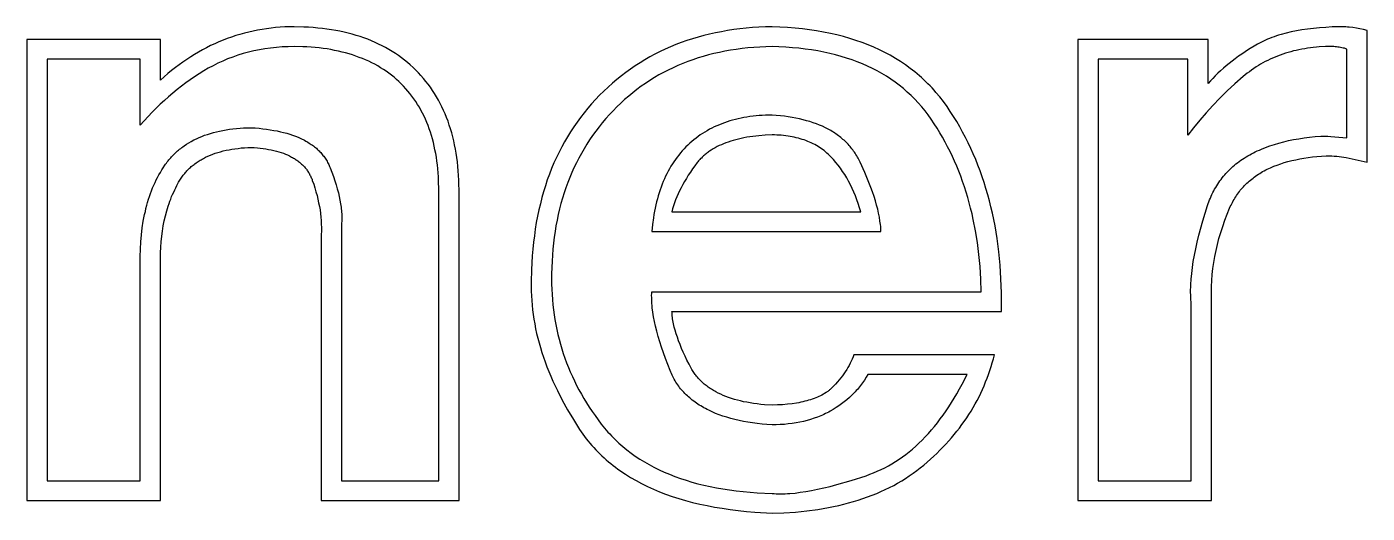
# Model space of a CAD drawing. Header units: millimetres. Extents: x -51 to 834, y -63 to 513.
# Drawn here: x 501.3 to 606.9, y -31.5 to 6.8 of the extents above; entities that cross this region are included whole.
import ezdxf

# ---------------------------------------------------------------- set-up
doc = ezdxf.new("R2010")
doc.units = ezdxf.units.MM
doc.header["$MEASUREMENT"] = 0
doc.layers.add('DEFAULT', color=7, linetype='Continuous')

msp = doc.modelspace()

# ---------------------------------------------------------------- linework, layer by layer
at = {"layer": 'DEFAULT'}
for points in [[(501.31, -30.49), (511.85, -30.49), (511.85, -11.87), (511.85, -10.97), (511.87, -10.53), (511.9, -10.1), (511.94, -9.67), (511.99, -9.26), (512.06, -8.85), (512.14, -8.45), (512.23, -8.05), (512.34, -7.67), (512.39, -7.48), (512.45, -7.29), (512.52, -7.1), (512.58, -6.92), (512.65, -6.74), (512.72, -6.55), (512.8, -6.38), (512.88, -6.2), (512.96, -6.02), (513.04, -5.85), (513.13, -5.68), (513.22, -5.51), (513.27, -5.42), (513.31, -5.34), (513.36, -5.26), (513.41, -5.18), (513.47, -5.1), (513.52, -5.02), (513.57, -4.95), (513.63, -4.87), (513.69, -4.8), (513.75, -4.73), (513.81, -4.66), (513.87, -4.59), (513.93, -4.52), (514, -4.45), (514.06, -4.38), (514.13, -4.32), (514.2, -4.26), (514.27, -4.19), (514.34, -4.13), (514.41, -4.07), (514.49, -4.01), (514.56, -3.96), (514.64, -3.9), (514.72, -3.84), (514.8, -3.79), (514.88, -3.74), (514.96, -3.69), (515.05, -3.64), (515.13, -3.59), (515.22, -3.54), (515.31, -3.5), (515.4, -3.45), (515.58, -3.36), (515.77, -3.28), (515.96, -3.21), (516.16, -3.14), (516.37, -3.07), (516.58, -3.01), (516.79, -2.95), (517.01, -2.9), (517.24, -2.86), (517.47, -2.82), (517.71, -2.78), (517.95, -2.75), (518.2, -2.72), (518.46, -2.7), (518.72, -2.69), (518.98, -2.68), (519.23, -2.69), (519.47, -2.71), (519.7, -2.73), (519.92, -2.76), (520.15, -2.79), (520.36, -2.83), (520.57, -2.87), (520.77, -2.91), (520.97, -2.96), (521.16, -3.02), (521.34, -3.08), (521.52, -3.14), (521.69, -3.2), (521.77, -3.24), (521.85, -3.27), (521.94, -3.31), (522.01, -3.35), (522.09, -3.39), (522.17, -3.43), (522.24, -3.47), (522.32, -3.51), (522.39, -3.55), (522.46, -3.6), (522.53, -3.64), (522.59, -3.69), (522.66, -3.74), (522.72, -3.79), (522.78, -3.84), (522.85, -3.89), (522.9, -3.94), (522.96, -3.99), (523.02, -4.05), (523.07, -4.1), (523.13, -4.16), (523.18, -4.21), (523.23, -4.27), (523.28, -4.33), (523.33, -4.39), (523.37, -4.45), (523.42, -4.52), (523.46, -4.58), (523.5, -4.64), (523.54, -4.71), (523.58, -4.78), (523.61, -4.85), (523.65, -4.91), (523.68, -4.98), (523.72, -5.06), (523.75, -5.13), (523.78, -5.2), (523.8, -5.28), (523.91, -5.57), (524, -5.87), (524.09, -6.16), (524.17, -6.46), (524.24, -6.75), (524.3, -7.03), (524.36, -7.32), (524.41, -7.6), (524.44, -7.88), (524.48, -8.16), (524.5, -8.44), (524.51, -8.71), (524.52, -8.99), (524.52, -9.26), (524.51, -9.53), (524.49, -9.79), (524.49, -30.49), (535.36, -30.49), (535.36, -5.99), (535.35, -5.62), (535.34, -5.25), (535.32, -4.88), (535.3, -4.52), (535.27, -4.17), (535.23, -3.82), (535.18, -3.47), (535.13, -3.14), (535.07, -2.8), (535.01, -2.47), (534.94, -2.15), (534.86, -1.83), (534.78, -1.52), (534.69, -1.21), (534.59, -0.91), (534.49, -0.62), (534.38, -0.32), (534.26, -0.04), (534.14, 0.24), (534.01, 0.52), (533.87, 0.79), (533.73, 1.05), (533.58, 1.31), (533.43, 1.57), (533.26, 1.82), (533.1, 2.06), (532.92, 2.3), (532.74, 2.53), (532.55, 2.76), (532.36, 2.98), (532.16, 3.2), (531.95, 3.41), (531.74, 3.62), (531.52, 3.82), (531.29, 4.02), (531.06, 4.2), (530.83, 4.38), (530.59, 4.56), (530.34, 4.73), (530.09, 4.89), (529.83, 5.04), (529.57, 5.19), (529.3, 5.33), (529.02, 5.47), (528.74, 5.6), (528.46, 5.72), (528.17, 5.84), (527.87, 5.95), (527.57, 6.05), (527.26, 6.15), (526.95, 6.24), (526.63, 6.32), (526.31, 6.4), (525.98, 6.47), (525.64, 6.53), (525.3, 6.59), (524.95, 6.64), (524.6, 6.69), (524.24, 6.73), (523.88, 6.76), (523.51, 6.79), (523.14, 6.8), (522.37, 6.82), (522, 6.82), (521.64, 6.81), (521.27, 6.79), (520.91, 6.76), (520.55, 6.72), (520.19, 6.67), (519.84, 6.62), (519.48, 6.56), (519.14, 6.49), (518.79, 6.41), (518.45, 6.32), (518.1, 6.23), (517.77, 6.13), (517.43, 6.02), (517.1, 5.9), (516.77, 5.77), (516.44, 5.64), (516.12, 5.49), (515.79, 5.34), (515.47, 5.18), (515.16, 5.01), (514.84, 4.84), (514.53, 4.65), (514.22, 4.46), (513.92, 4.26), (513.61, 4.05), (513.31, 3.84), (513.02, 3.61), (512.72, 3.38), (512.43, 3.14), (512.14, 2.89), (511.85, 2.63), (511.85, 5.83), (501.31, 5.83), (501.31, -30.49)], [(566.45, -19), (566.39, -19.17), (566.32, -19.34), (566.24, -19.51), (566.17, -19.68), (566.08, -19.84), (565.99, -20.01), (565.89, -20.17), (565.78, -20.34), (565.67, -20.5), (565.55, -20.66), (565.43, -20.83), (565.3, -20.99), (565.16, -21.15), (565.01, -21.31), (564.86, -21.47), (564.71, -21.62), (564.67, -21.66), (564.63, -21.7), (564.58, -21.74), (564.54, -21.78), (564.5, -21.81), (564.45, -21.85), (564.4, -21.89), (564.36, -21.92), (564.31, -21.96), (564.26, -21.99), (564.15, -22.06), (564.05, -22.12), (563.94, -22.18), (563.82, -22.24), (563.7, -22.3), (563.58, -22.35), (563.45, -22.41), (563.32, -22.46), (563.18, -22.51), (563.04, -22.55), (562.89, -22.59), (562.75, -22.64), (562.59, -22.67), (562.44, -22.71), (562.27, -22.75), (562.11, -22.78), (561.94, -22.81), (561.59, -22.86), (561.22, -22.9), (560.83, -22.94), (560.43, -22.96), (560.01, -22.98), (559.41, -22.94), (559.12, -22.91), (558.84, -22.87), (558.56, -22.84), (558.29, -22.79), (558.03, -22.75), (557.77, -22.7), (557.52, -22.64), (557.28, -22.58), (557.05, -22.52), (556.82, -22.45), (556.59, -22.37), (556.38, -22.29), (556.17, -22.21), (555.97, -22.12), (555.77, -22.03), (555.58, -21.93), (555.49, -21.88), (555.4, -21.83), (555.31, -21.77), (555.23, -21.72), (555.14, -21.66), (555.06, -21.61), (554.98, -21.55), (554.9, -21.49), (554.82, -21.43), (554.74, -21.37), (554.67, -21.31), (554.59, -21.24), (554.52, -21.18), (554.45, -21.11), (554.39, -21.05), (554.32, -20.98), (554.25, -20.91), (554.19, -20.84), (554.13, -20.77), (554.07, -20.7), (554.01, -20.62), (553.96, -20.55), (553.9, -20.47), (553.85, -20.39), (553.8, -20.32), (553.75, -20.24), (553.7, -20.16), (553.65, -20.07), (553.48, -19.75), (553.31, -19.43), (553.16, -19.11), (553.02, -18.8), (552.88, -18.5), (552.76, -18.21), (552.65, -17.92), (552.55, -17.63), (552.46, -17.36), (552.38, -17.08), (552.31, -16.82), (552.25, -16.56), (552.23, -16.43), (552.2, -16.31), (552.18, -16.18), (552.17, -16.06), (552.15, -15.94), (552.14, -15.82), (552.13, -15.71), (552.12, -15.59), (578.08, -15.59), (578.08, -15.24), (578.07, -14.12), (578.04, -13.02), (577.97, -11.95), (577.87, -10.89), (577.74, -9.85), (577.66, -9.35), (577.57, -8.84), (577.47, -8.34), (577.37, -7.85), (577.25, -7.36), (577.13, -6.87), (577, -6.4), (576.86, -5.92), (576.72, -5.45), (576.56, -4.99), (576.4, -4.53), (576.23, -4.08), (576.05, -3.63), (575.86, -3.19), (575.66, -2.75), (575.46, -2.32), (575.24, -1.89), (575.02, -1.47), (574.79, -1.06), (574.55, -0.64), (574.31, -0.24), (574.05, 0.16), (573.79, 0.56), (573.51, 0.94), (573.22, 1.3), (572.92, 1.66), (572.77, 1.84), (572.61, 2.01), (572.46, 2.17), (572.29, 2.34), (572.13, 2.5), (571.96, 2.66), (571.79, 2.82), (571.62, 2.97), (571.44, 3.12), (571.26, 3.27), (571.08, 3.41), (570.9, 3.55), (570.52, 3.83), (570.13, 4.09), (569.73, 4.34), (569.32, 4.58), (568.9, 4.8), (568.47, 5.02), (568.02, 5.22), (567.57, 5.41), (567.1, 5.59), (566.62, 5.75), (566.13, 5.91), (565.63, 6.05), (565.12, 6.18), (564.6, 6.3), (564.06, 6.41), (563.52, 6.5), (562.96, 6.59), (562.4, 6.66), (561.82, 6.72), (561.23, 6.76), (560.62, 6.8), (560.01, 6.82), (559.49, 6.81), (558.98, 6.79), (558.47, 6.76), (557.97, 6.71), (557.48, 6.66), (556.99, 6.6), (556.5, 6.53), (556.03, 6.44), (555.56, 6.35), (555.09, 6.25), (554.64, 6.14), (554.18, 6.01), (553.74, 5.88), (553.3, 5.74), (552.86, 5.58), (552.44, 5.42), (552.02, 5.25), (551.6, 5.06), (551.19, 4.87), (550.79, 4.66), (550.39, 4.45), (550, 4.23), (549.62, 3.99), (549.24, 3.75), (548.87, 3.5), (548.5, 3.23), (548.14, 2.96), (547.78, 2.67), (547.44, 2.38), (547.1, 2.07), (546.76, 1.76), (546.43, 1.44), (546.11, 1.1), (545.8, 0.76), (545.5, 0.41), (545.2, 0.06), (544.92, -0.31), (544.65, -0.68), (544.39, -1.05), (544.14, -1.44), (543.89, -1.83), (543.66, -2.23), (543.44, -2.64), (543.23, -3.05), (543.02, -3.47), (542.83, -3.9), (542.65, -4.34), (542.47, -4.78), (542.31, -5.23), (542.16, -5.69), (542.01, -6.16), (541.88, -6.63), (541.76, -7.11), (541.64, -7.6), (541.54, -8.1), (541.44, -8.6), (541.36, -9.11), (541.29, -9.63), (541.22, -10.15), (541.17, -10.68), (541.12, -11.22), (541.09, -11.77), (541.06, -12.32), (541.04, -13.25), (541.04, -13.62), (541.04, -13.99), (541.06, -14.36), (541.08, -14.73), (541.11, -15.1), (541.15, -15.47), (541.2, -15.84), (541.25, -16.21), (541.32, -16.58), (541.39, -16.95), (541.47, -17.32), (541.56, -17.7), (541.66, -18.07), (541.77, -18.44), (541.88, -18.82), (542, -19.19), (542.13, -19.57), (542.27, -19.95), (542.42, -20.32), (542.58, -20.7), (542.74, -21.08), (542.92, -21.45), (543.1, -21.83), (543.48, -22.59), (543.91, -23.35), (544.36, -24.11), (544.85, -24.88), (544.98, -25.07), (545.11, -25.25), (545.24, -25.44), (545.38, -25.62), (545.52, -25.8), (545.67, -25.97), (545.82, -26.15), (545.97, -26.32), (546.12, -26.49), (546.28, -26.65), (546.44, -26.81), (546.61, -26.97), (546.78, -27.13), (546.95, -27.28), (547.13, -27.43), (547.31, -27.58), (547.49, -27.73), (547.68, -27.87), (547.87, -28.01), (548.06, -28.15), (548.26, -28.28), (548.46, -28.42), (548.87, -28.67), (549.3, -28.92), (549.74, -29.15), (550.19, -29.37), (550.66, -29.59), (551.14, -29.79), (551.63, -29.98), (552.14, -30.16), (552.66, -30.32), (553.2, -30.48), (553.75, -30.63), (554.31, -30.76), (554.89, -30.89), (555.48, -31), (556.09, -31.1), (556.71, -31.19), (557.34, -31.27), (557.99, -31.34), (558.65, -31.4), (560.01, -31.48), (560.95, -31.45), (561.86, -31.39), (562.75, -31.3), (563.61, -31.18), (564.03, -31.12), (564.45, -31.04), (564.86, -30.96), (565.26, -30.87), (565.66, -30.78), (566.04, -30.68), (566.43, -30.57), (566.8, -30.45), (567.17, -30.33), (567.54, -30.2), (567.9, -30.07), (568.25, -29.93), (568.59, -29.78), (568.93, -29.62), (569.26, -29.46), (569.59, -29.29), (569.9, -29.11), (570.22, -28.93), (570.52, -28.74), (570.82, -28.55), (571.12, -28.34), (571.4, -28.13), (571.68, -27.92), (571.96, -27.7), (572.49, -27.24), (572.74, -27), (572.99, -26.77), (573.23, -26.53), (573.47, -26.29), (573.7, -26.04), (573.93, -25.79), (574.15, -25.54), (574.36, -25.29), (574.57, -25.03), (574.77, -24.78), (574.96, -24.51), (575.15, -24.25), (575.34, -23.98), (575.51, -23.71), (575.68, -23.44), (575.85, -23.16), (576.01, -22.88), (576.16, -22.6), (576.31, -22.32), (576.45, -22.03), (576.58, -21.74), (576.71, -21.45), (576.83, -21.15), (576.95, -20.85), (577.06, -20.55), (577.16, -20.25), (577.26, -19.94), (577.35, -19.63), (577.44, -19.32), (577.52, -19), (566.45, -19)], [(584.09, -30.49), (594.63, -30.49), (594.63, -15.02), (594.61, -14.56), (594.61, -14.09), (594.62, -13.62), (594.64, -13.15), (594.68, -12.68), (594.73, -12.21), (594.8, -11.73), (594.88, -11.26), (594.98, -10.79), (595.09, -10.31), (595.21, -9.84), (595.35, -9.37), (595.51, -8.89), (595.67, -8.41), (595.86, -7.94), (596.05, -7.46), (596.1, -7.34), (596.16, -7.22), (596.21, -7.11), (596.27, -7), (596.33, -6.88), (596.4, -6.77), (596.46, -6.67), (596.53, -6.56), (596.6, -6.45), (596.67, -6.35), (596.74, -6.25), (596.82, -6.15), (596.89, -6.05), (596.97, -5.96), (597.05, -5.86), (597.14, -5.77), (597.22, -5.68), (597.31, -5.59), (597.4, -5.5), (597.5, -5.41), (597.59, -5.33), (597.69, -5.25), (597.79, -5.17), (597.89, -5.09), (597.99, -5.01), (598.09, -4.94), (598.2, -4.86), (598.31, -4.79), (598.42, -4.72), (598.54, -4.65), (598.65, -4.58), (598.77, -4.52), (598.89, -4.45), (599.01, -4.39), (599.14, -4.33), (599.26, -4.27), (599.52, -4.16), (599.79, -4.06), (600.07, -3.96), (600.35, -3.87), (600.64, -3.78), (600.94, -3.71), (601.25, -3.64), (601.57, -3.57), (601.9, -3.52), (602.24, -3.47), (602.58, -3.42), (602.93, -3.39), (603.29, -3.36), (603.66, -3.34), (603.88, -3.34), (604.09, -3.35), (604.29, -3.36), (604.49, -3.37), (604.68, -3.39), (604.87, -3.42), (605.05, -3.45), (605.23, -3.48), (606.88, -3.83), (606.88, 6.54), (606.59, 6.61), (606.31, 6.67), (606.03, 6.72), (605.75, 6.76), (605.47, 6.79), (605.33, 6.8), (605.19, 6.81), (605.06, 6.82), (604.92, 6.82), (604.79, 6.82), (604.65, 6.82), (604.13, 6.81), (603.62, 6.78), (603.13, 6.75), (602.65, 6.7), (602.19, 6.65), (601.74, 6.58), (601.31, 6.51), (600.89, 6.42), (600.49, 6.33), (600.1, 6.22), (599.91, 6.16), (599.73, 6.11), (599.55, 6.04), (599.37, 5.98), (599.2, 5.91), (599.03, 5.84), (598.87, 5.77), (598.71, 5.7), (598.55, 5.62), (598.39, 5.54), (598.24, 5.46), (598.1, 5.38), (597.54, 5.03), (597.27, 4.86), (597, 4.68), (596.74, 4.5), (596.49, 4.31), (596.25, 4.13), (596.01, 3.94), (595.78, 3.75), (595.56, 3.56), (595.34, 3.36), (595.13, 3.17), (594.92, 2.97), (594.73, 2.76), (594.54, 2.56), (594.35, 2.35), (594.35, 5.83), (584.09, 5.83), (584.09, -30.49)], [(585.69, 4.28), (585.69, -28.94), (593.03, -28.94), (593.03, -15.02), (593.02, -14.85), (593, -14.66), (592.99, -14.47), (592.99, -14.28), (592.98, -14.09), (592.98, -13.89), (592.99, -13.68), (593, -13.48), (593.02, -13.05), (593.06, -12.6), (593.12, -12.14), (593.19, -11.66), (593.28, -11.17), (593.38, -10.66), (593.5, -10.13), (593.63, -9.59), (593.94, -8.46), (594.31, -7.26), (594.36, -7.1), (594.42, -6.95), (594.47, -6.8), (594.53, -6.66), (594.59, -6.51), (594.66, -6.37), (594.73, -6.23), (594.8, -6.09), (594.87, -5.96), (594.95, -5.82), (595.03, -5.69), (595.11, -5.56), (595.2, -5.44), (595.28, -5.31), (595.37, -5.19), (595.47, -5.07), (595.56, -4.95), (595.66, -4.83), (595.76, -4.72), (595.87, -4.6), (595.98, -4.49), (596.09, -4.39), (596.2, -4.28), (596.31, -4.18), (596.43, -4.07), (596.55, -3.98), (596.68, -3.88), (596.8, -3.78), (596.93, -3.69), (597.07, -3.6), (597.2, -3.51), (597.34, -3.42), (597.48, -3.34), (597.63, -3.26), (597.77, -3.18), (597.92, -3.1), (598.07, -3.02), (598.23, -2.95), (598.39, -2.88), (598.55, -2.81), (598.88, -2.68), (599.22, -2.55), (599.57, -2.44), (599.93, -2.33), (600.31, -2.23), (600.69, -2.14), (601.09, -2.06), (601.5, -1.99), (601.92, -1.93), (602.35, -1.87), (602.79, -1.82), (603.24, -1.79), (603.52, -1.79), (603.78, -1.8), (604.03, -1.81), (605.29, -1.93), (605.29, 5.07), (605.19, 5.1), (605.09, 5.13), (604.99, 5.15), (604.88, 5.18), (604.78, 5.2), (604.68, 5.22), (604.57, 5.23), (604.47, 5.25), (604.36, 5.26), (604.25, 5.27), (604.15, 5.27), (604.04, 5.28), (603.93, 5.28), (603.82, 5.28), (603.71, 5.28), (603.59, 5.27), (603.11, 5.24), (602.88, 5.22), (602.64, 5.2), (602.41, 5.17), (602.18, 5.14), (601.96, 5.1), (601.73, 5.06), (601.51, 5.02), (601.29, 4.97), (601.08, 4.92), (600.86, 4.86), (600.65, 4.8), (600.44, 4.74), (600.23, 4.67), (600.03, 4.6), (599.83, 4.52), (599.63, 4.44), (599.43, 4.36), (599.24, 4.27), (599.05, 4.18), (598.86, 4.08), (598.67, 3.98), (598.49, 3.88), (598.31, 3.77), (598.13, 3.66), (597.95, 3.54), (597.78, 3.42), (597.61, 3.29), (597.44, 3.17), (597.27, 3.03), (597.11, 2.9), (596.47, 2.34), (595.86, 1.78), (595.27, 1.21), (594.72, 0.63), (594.19, 0.05), (593.69, -0.53), (593.21, -1.12), (592.77, -1.72), (592.77, 4.28), (585.69, 4.28)], [(502.91, 4.28), (502.91, -28.94), (510.25, -28.94), (510.25, -11.87), (510.25, -11.26), (510.27, -10.68), (510.3, -10.1), (510.35, -9.55), (510.41, -9.01), (510.49, -8.48), (510.54, -8.22), (510.59, -7.97), (510.65, -7.72), (510.7, -7.48), (510.77, -7.23), (510.83, -7), (510.9, -6.76), (510.98, -6.53), (511.06, -6.31), (511.14, -6.09), (511.22, -5.87), (511.31, -5.66), (511.41, -5.45), (511.51, -5.24), (511.61, -5.04), (511.72, -4.84), (511.83, -4.64), (511.94, -4.45), (512.06, -4.27), (512.18, -4.08), (512.24, -3.99), (512.31, -3.91), (512.37, -3.82), (512.44, -3.73), (512.51, -3.65), (512.58, -3.57), (512.65, -3.49), (512.72, -3.41), (512.8, -3.33), (512.87, -3.25), (512.95, -3.17), (513.03, -3.1), (513.11, -3.03), (513.19, -2.95), (513.27, -2.88), (513.35, -2.81), (513.44, -2.75), (513.53, -2.68), (513.61, -2.62), (513.7, -2.55), (513.88, -2.43), (514.07, -2.31), (514.27, -2.2), (514.46, -2.09), (514.67, -1.99), (514.88, -1.9), (515.09, -1.81), (515.31, -1.72), (515.54, -1.65), (515.77, -1.57), (516.01, -1.5), (516.25, -1.44), (516.5, -1.39), (516.75, -1.33), (517.01, -1.29), (517.28, -1.25), (517.55, -1.21), (517.83, -1.18), (518.11, -1.16), (518.39, -1.14), (518.69, -1.13), (518.98, -1.12), (519.3, -1.14), (519.61, -1.17), (519.91, -1.2), (520.2, -1.24), (520.48, -1.28), (520.76, -1.33), (521.03, -1.38), (521.29, -1.44), (521.54, -1.5), (521.78, -1.56), (522.02, -1.63), (522.25, -1.71), (522.47, -1.79), (522.69, -1.88), (522.89, -1.97), (522.99, -2.02), (523.09, -2.06), (523.19, -2.11), (523.28, -2.17), (523.37, -2.22), (523.46, -2.27), (523.55, -2.33), (523.64, -2.38), (523.72, -2.44), (523.81, -2.5), (523.89, -2.56), (523.97, -2.62), (524.04, -2.68), (524.12, -2.74), (524.19, -2.81), (524.26, -2.88), (524.33, -2.94), (524.4, -3.01), (524.46, -3.08), (524.52, -3.15), (524.58, -3.22), (524.64, -3.3), (524.7, -3.37), (524.76, -3.45), (524.81, -3.52), (524.86, -3.6), (524.91, -3.68), (524.96, -3.76), (525, -3.85), (525.05, -3.93), (525.09, -4.01), (525.13, -4.1), (525.16, -4.19), (525.2, -4.27), (525.33, -4.63), (525.46, -4.97), (525.57, -5.3), (525.67, -5.63), (525.76, -5.94), (525.85, -6.25), (525.92, -6.55), (525.98, -6.83), (526.03, -7.11), (526.07, -7.39), (526.08, -7.52), (526.1, -7.65), (526.11, -7.78), (526.12, -7.9), (526.12, -8.02), (526.13, -8.15), (526.13, -8.26), (526.12, -8.38), (526.12, -8.5), (526.11, -8.61), (526.1, -8.72), (526.09, -8.83), (526.09, -28.94), (533.76, -28.94), (533.76, -5.99), (533.75, -5.33), (533.73, -5), (533.71, -4.68), (533.68, -4.36), (533.65, -4.05), (533.61, -3.75), (533.57, -3.45), (533.52, -3.15), (533.46, -2.86), (533.4, -2.57), (533.34, -2.29), (533.26, -2.01), (533.18, -1.74), (533.1, -1.47), (533.01, -1.21), (532.92, -0.95), (532.82, -0.7), (532.71, -0.45), (532.6, -0.21), (532.48, 0.03), (532.36, 0.26), (532.23, 0.49), (532.09, 0.71), (531.95, 0.93), (531.8, 1.15), (531.65, 1.35), (531.49, 1.56), (531.33, 1.76), (531.16, 1.95), (530.99, 2.14), (530.81, 2.33), (530.62, 2.51), (530.43, 2.68), (530.24, 2.85), (530.04, 3.01), (529.83, 3.17), (529.62, 3.32), (529.4, 3.46), (529.18, 3.6), (528.96, 3.74), (528.73, 3.87), (528.49, 3.99), (528.25, 4.11), (528, 4.22), (527.75, 4.32), (527.5, 4.42), (527.24, 4.52), (526.97, 4.61), (526.7, 4.69), (526.42, 4.77), (526.14, 4.84), (525.85, 4.91), (525.56, 4.97), (525.27, 5.03), (524.97, 5.08), (524.66, 5.12), (524.35, 5.16), (524.03, 5.19), (523.71, 5.22), (523.38, 5.24), (523.05, 5.26), (522.37, 5.27), (521.9, 5.26), (521.43, 5.24), (520.97, 5.2), (520.51, 5.15), (520.07, 5.09), (519.63, 5.01), (519.19, 4.92), (518.77, 4.82), (518.35, 4.71), (517.94, 4.58), (517.53, 4.44), (517.13, 4.29), (516.74, 4.13), (516.36, 3.95), (515.98, 3.76), (515.61, 3.56), (515.25, 3.35), (514.89, 3.12), (514.53, 2.89), (514.18, 2.65), (513.83, 2.41), (513.49, 2.15), (513.15, 1.88), (512.81, 1.61), (512.48, 1.32), (512.15, 1.03), (511.82, 0.73), (511.5, 0.42), (511.18, 0.1), (510.87, -0.23), (510.56, -0.57), (510.25, -0.92), (510.25, 4.28), (502.91, 4.28)], [(575.37, -20.56), (567.55, -20.56), (567.42, -20.78), (567.28, -21), (567.13, -21.22), (567.05, -21.32), (566.97, -21.43), (566.89, -21.53), (566.81, -21.63), (566.73, -21.73), (566.64, -21.82), (566.56, -21.92), (566.47, -22.01), (566.38, -22.11), (566.29, -22.2), (566.19, -22.29), (566.1, -22.38), (565.9, -22.55), (565.7, -22.71), (565.49, -22.87), (565.28, -23.03), (565.05, -23.17), (564.82, -23.32), (564.59, -23.45), (564.47, -23.52), (564.34, -23.58), (564.22, -23.64), (564.1, -23.7), (563.97, -23.76), (563.84, -23.81), (563.58, -23.91), (563.32, -24.01), (563.04, -24.1), (562.77, -24.18), (562.48, -24.25), (562.2, -24.31), (561.9, -24.37), (561.6, -24.42), (561.29, -24.45), (560.98, -24.49), (560.66, -24.51), (560.34, -24.52), (560.01, -24.53), (559.61, -24.5), (559.22, -24.46), (558.84, -24.42), (558.47, -24.37), (558.11, -24.32), (557.76, -24.25), (557.41, -24.18), (557.08, -24.11), (556.76, -24.02), (556.44, -23.93), (556.14, -23.84), (555.85, -23.73), (555.56, -23.62), (555.29, -23.51), (555.02, -23.38), (554.89, -23.32), (554.77, -23.25), (554.64, -23.18), (554.52, -23.11), (554.4, -23.04), (554.28, -22.97), (554.17, -22.9), (554.06, -22.82), (553.95, -22.74), (553.84, -22.66), (553.73, -22.58), (553.63, -22.5), (553.53, -22.41), (553.43, -22.33), (553.34, -22.24), (553.24, -22.15), (553.15, -22.06), (553.06, -21.96), (552.98, -21.87), (552.89, -21.77), (552.81, -21.68), (552.73, -21.58), (552.66, -21.47), (552.58, -21.37), (552.51, -21.27), (552.44, -21.16), (552.38, -21.05), (552.31, -20.94), (552.25, -20.83), (552.19, -20.72), (552.13, -20.6), (552.08, -20.49), (552.03, -20.37), (551.98, -20.25), (551.61, -19.3), (551.45, -18.85), (551.3, -18.41), (551.17, -17.98), (551.04, -17.56), (550.93, -17.15), (550.84, -16.76), (550.75, -16.38), (550.68, -16.01), (550.62, -15.65), (550.58, -15.3), (550.56, -15.13), (550.55, -14.97), (550.54, -14.81), (550.53, -14.65), (550.53, -14.49), (550.52, -14.34), (550.53, -14.18), (550.53, -14.04), (576.48, -14.04), (576.45, -13.04), (576.39, -12.06), (576.3, -11.1), (576.18, -10.16), (576.03, -9.25), (575.86, -8.35), (575.76, -7.91), (575.65, -7.47), (575.54, -7.04), (575.42, -6.61), (575.3, -6.19), (575.16, -5.77), (575.02, -5.36), (574.88, -4.95), (574.72, -4.55), (574.56, -4.16), (574.39, -3.76), (574.22, -3.38), (574.03, -3), (573.84, -2.62), (573.64, -2.25), (573.44, -1.88), (573.23, -1.52), (573.01, -1.16), (572.79, -0.81), (572.55, -0.46), (572.31, -0.12), (572.06, 0.2), (571.8, 0.52), (571.53, 0.83), (571.25, 1.13), (570.96, 1.42), (570.66, 1.69), (570.35, 1.96), (570.03, 2.22), (569.7, 2.46), (569.37, 2.7), (569.02, 2.93), (568.66, 3.14), (568.29, 3.35), (567.91, 3.54), (567.53, 3.72), (567.13, 3.9), (566.72, 4.06), (566.31, 4.22), (565.88, 4.36), (565.45, 4.49), (565, 4.61), (564.55, 4.73), (564.08, 4.83), (563.61, 4.92), (563.12, 5), (562.63, 5.07), (562.12, 5.13), (561.61, 5.18), (561.09, 5.22), (560.55, 5.25), (560.01, 5.27), (559.53, 5.26), (559.05, 5.23), (558.58, 5.2), (558.11, 5.16), (557.65, 5.11), (557.19, 5.05), (556.74, 4.98), (556.3, 4.9), (555.87, 4.81), (555.43, 4.72), (555.01, 4.61), (554.59, 4.49), (554.18, 4.37), (553.77, 4.23), (553.37, 4.09), (552.98, 3.94), (552.59, 3.77), (552.21, 3.6), (551.83, 3.42), (551.46, 3.23), (551.1, 3.03), (550.74, 2.82), (550.39, 2.6), (550.04, 2.37), (549.7, 2.14), (549.37, 1.89), (549.04, 1.63), (548.72, 1.37), (548.4, 1.1), (548.09, 0.81), (547.79, 0.52), (547.49, 0.22), (547.2, -0.09), (546.92, -0.41), (546.64, -0.73), (546.38, -1.06), (546.13, -1.39), (545.88, -1.73), (545.64, -2.08), (545.42, -2.43), (545.2, -2.78), (544.99, -3.15), (544.79, -3.51), (544.6, -3.89), (544.41, -4.27), (544.24, -4.66), (544.07, -5.05), (543.92, -5.45), (543.77, -5.85), (543.63, -6.26), (543.5, -6.68), (543.38, -7.1), (543.27, -7.52), (543.17, -7.96), (543.08, -8.4), (542.99, -8.84), (542.92, -9.29), (542.85, -9.75), (542.8, -10.21), (542.75, -10.68), (542.71, -11.16), (542.68, -11.64), (542.66, -12.12), (542.64, -12.62), (542.64, -13.03), (542.65, -13.44), (542.66, -13.85), (542.68, -14.26), (542.71, -14.66), (542.75, -15.06), (542.8, -15.46), (542.85, -15.85), (542.91, -16.24), (542.98, -16.63), (543.06, -17.02), (543.14, -17.4), (543.24, -17.78), (543.34, -18.16), (543.45, -18.53), (543.57, -18.9), (543.69, -19.27), (543.83, -19.64), (543.97, -20), (544.12, -20.36), (544.28, -20.72), (544.45, -21.07), (544.62, -21.42), (544.8, -21.77), (544.99, -22.12), (545.19, -22.46), (545.4, -22.8), (545.61, -23.14), (545.84, -23.47), (546.07, -23.8), (546.31, -24.13), (546.55, -24.46), (546.81, -24.78), (547.08, -25.09), (547.22, -25.24), (547.36, -25.39), (547.64, -25.68), (547.94, -25.96), (548.25, -26.23), (548.57, -26.49), (548.9, -26.75), (549.24, -26.99), (549.59, -27.22), (549.96, -27.45), (550.33, -27.66), (550.71, -27.86), (551.11, -28.06), (551.51, -28.24), (551.93, -28.42), (552.35, -28.59), (552.79, -28.74), (553.24, -28.89), (553.69, -29.03), (554.16, -29.16), (554.64, -29.27), (555.13, -29.38), (555.63, -29.48), (556.14, -29.57), (556.66, -29.65), (557.19, -29.72), (557.74, -29.78), (558.29, -29.83), (558.85, -29.88), (560.01, -29.93), (560.17, -29.94), (560.34, -29.95), (560.51, -29.96), (560.68, -29.96), (560.86, -29.96), (561.04, -29.95), (561.23, -29.94), (561.42, -29.93), (561.82, -29.9), (562.23, -29.84), (562.67, -29.78), (563.12, -29.7), (563.59, -29.6), (564.08, -29.49), (564.59, -29.37), (565.12, -29.23), (566.23, -28.91), (567.41, -28.53), (567.71, -28.42), (568.01, -28.31), (568.3, -28.18), (568.6, -28.05), (568.89, -27.91), (569.17, -27.75), (569.45, -27.59), (569.73, -27.42), (570.01, -27.24), (570.28, -27.05), (570.55, -26.85), (570.81, -26.64), (571.07, -26.43), (571.33, -26.2), (571.58, -25.96), (571.83, -25.72), (572.08, -25.47), (572.32, -25.2), (572.56, -24.93), (572.8, -24.65), (573.03, -24.36), (573.26, -24.06), (573.49, -23.75), (573.71, -23.43), (573.93, -23.1), (574.15, -22.77), (574.36, -22.42), (574.57, -22.07), (574.78, -21.7), (574.98, -21.33), (575.37, -20.56)], [(568.59, -9.3), (568.59, -9.17), (568.58, -9.03), (568.57, -8.89), (568.55, -8.75), (568.53, -8.61), (568.51, -8.47), (568.46, -8.17), (568.4, -7.86), (568.33, -7.55), (568.24, -7.22), (568.15, -6.88), (568.04, -6.54), (567.92, -6.18), (567.78, -5.82), (567.64, -5.44), (567.32, -4.66), (566.95, -3.84), (566.9, -3.74), (566.85, -3.63), (566.79, -3.53), (566.74, -3.43), (566.68, -3.33), (566.62, -3.24), (566.56, -3.14), (566.5, -3.05), (566.43, -2.96), (566.36, -2.87), (566.29, -2.78), (566.22, -2.69), (566.15, -2.6), (566.08, -2.52), (566, -2.43), (565.92, -2.35), (565.84, -2.27), (565.76, -2.19), (565.68, -2.11), (565.59, -2.04), (565.51, -1.96), (565.42, -1.89), (565.33, -1.82), (565.23, -1.75), (565.14, -1.68), (565.04, -1.61), (564.95, -1.54), (564.85, -1.48), (564.74, -1.42), (564.64, -1.35), (564.53, -1.29), (564.43, -1.23), (564.21, -1.12), (563.98, -1.01), (563.74, -0.91), (563.5, -0.82), (563.25, -0.73), (562.99, -0.64), (562.73, -0.57), (562.46, -0.49), (562.18, -0.43), (561.89, -0.37), (561.59, -0.31), (561.29, -0.27), (560.98, -0.22), (560.67, -0.19), (560.34, -0.15), (560.01, -0.13), (559.75, -0.13), (559.5, -0.14), (559.24, -0.15), (558.99, -0.17), (558.75, -0.19), (558.51, -0.22), (558.27, -0.25), (558.03, -0.28), (557.8, -0.32), (557.57, -0.37), (557.34, -0.42), (557.12, -0.47), (556.9, -0.53), (556.68, -0.59), (556.47, -0.66), (556.26, -0.73), (556.06, -0.81), (555.86, -0.89), (555.66, -0.97), (555.46, -1.06), (555.27, -1.16), (555.08, -1.25), (554.9, -1.36), (554.71, -1.47), (554.53, -1.58), (554.36, -1.69), (554.19, -1.82), (554.02, -1.94), (553.85, -2.07), (553.69, -2.21), (553.53, -2.35), (553.38, -2.49), (553.23, -2.64), (553.08, -2.79), (552.94, -2.95), (552.8, -3.11), (552.66, -3.28), (552.53, -3.45), (552.4, -3.62), (552.28, -3.8), (552.16, -3.98), (552.05, -4.16), (551.93, -4.35), (551.83, -4.55), (551.72, -4.75), (551.63, -4.95), (551.53, -5.16), (551.44, -5.37), (551.35, -5.58), (551.27, -5.8), (551.19, -6.02), (551.12, -6.25), (551.05, -6.48), (550.98, -6.72), (550.92, -6.96), (550.86, -7.2), (550.8, -7.45), (550.75, -7.7), (550.71, -7.96), (550.66, -8.22), (550.59, -8.75), (550.53, -9.3), (568.59, -9.3)], [(552.12, -7.75), (567, -7.75), (566.9, -7.42), (566.8, -7.1), (566.69, -6.79), (566.58, -6.48), (566.45, -6.19), (566.32, -5.9), (566.19, -5.61), (566.04, -5.34), (565.89, -5.07), (565.74, -4.81), (565.57, -4.56), (565.4, -4.32), (565.22, -4.08), (565.04, -3.85), (564.85, -3.63), (564.65, -3.42), (564.54, -3.31), (564.44, -3.21), (564.33, -3.12), (564.22, -3.02), (564.11, -2.93), (563.99, -2.84), (563.87, -2.76), (563.75, -2.68), (563.63, -2.6), (563.5, -2.53), (563.37, -2.45), (563.24, -2.39), (563.1, -2.32), (562.96, -2.26), (562.82, -2.2), (562.68, -2.14), (562.53, -2.09), (562.38, -2.04), (562.23, -2), (562.08, -1.95), (561.92, -1.91), (561.76, -1.88), (561.6, -1.84), (561.43, -1.81), (561.27, -1.78), (561.09, -1.76), (560.92, -1.74), (560.74, -1.72), (560.57, -1.71), (560.38, -1.7), (560.2, -1.69), (560.01, -1.68), (559.48, -1.71), (558.97, -1.75), (558.49, -1.81), (558.25, -1.84), (558.02, -1.88), (557.8, -1.92), (557.58, -1.97), (557.36, -2.02), (557.16, -2.07), (556.95, -2.12), (556.75, -2.18), (556.56, -2.25), (556.38, -2.31), (556.19, -2.38), (556.02, -2.46), (555.85, -2.53), (555.68, -2.61), (555.52, -2.7), (555.37, -2.79), (555.22, -2.88), (555.08, -2.97), (555.01, -3.02), (554.94, -3.07), (554.87, -3.12), (554.81, -3.18), (554.74, -3.23), (554.68, -3.28), (554.62, -3.34), (554.56, -3.39), (554.5, -3.45), (554.44, -3.51), (554.38, -3.56), (554.33, -3.62), (554.27, -3.68), (554.22, -3.74), (554.17, -3.81), (554.12, -3.87), (553.93, -4.12), (553.75, -4.37), (553.58, -4.62), (553.41, -4.87), (553.26, -5.11), (553.11, -5.36), (552.97, -5.6), (552.84, -5.85), (552.72, -6.09), (552.61, -6.33), (552.51, -6.57), (552.41, -6.81), (552.33, -7.04), (552.25, -7.28), (552.18, -7.51), (552.12, -7.75)]]:
    msp.add_lwpolyline(points, dxfattribs=at)

doc.saveas('drawing.dxf')
